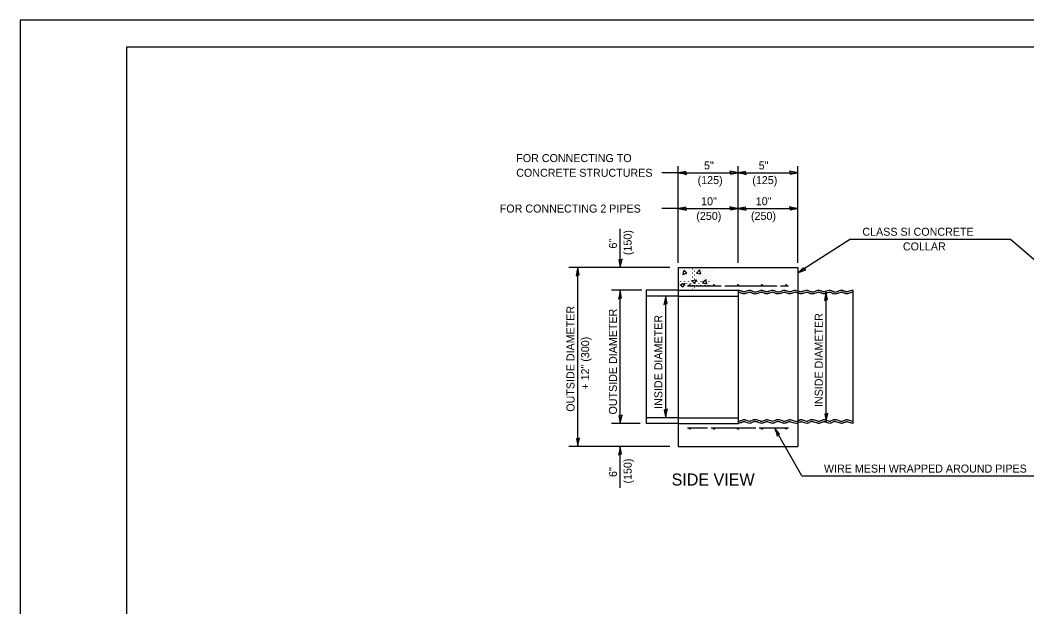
# Model space of a CAD drawing. Extents: x 99173 to 99853, y 99981 to 100421.
# Drawn here: x 99173 to 99550.2, y 100200.8 to 100420.8 of the extents above; entities that cross this region are included whole.
import ezdxf

# ---------------------------------------------------------------- set-up
doc = ezdxf.new("R2010")
doc.units = 0
for name, color, linetype in [('Design_PR_Roadway Dimensions', 7, 'Continuous'), ('Design_PR_Roadway Notes', 7, 'Continuous'), ('Level 29', 7, 'Continuous'), ('Level 43', 7, 'Continuous'), ('Level 52', 7, 'Continuous'), ('Sheets_50 Reference Boundary', 7, 'Continuous'), ('Sheets_General Details', 7, 'Continuous'), ('Sheets_Printer Plotting Border', 7, 'Continuous'), ('Stage_Construction Traffic Control', 7, 'Continuous')]:
    doc.layers.add(name, color=color, linetype=linetype)

msp = doc.modelspace()

# ---------------------------------------------------------------- linework, layer by layer
at = {"layer": 'Design_PR_Roadway Notes'}
for p, q in [((99484.08, 100338.71), (99464.34, 100326.05)), ((99484.08, 100338.71), (99543.99, 100338.71)), ((99543.99, 100338.71), (99563.12, 100322.33)), ((99465.87, 100249.92), (99455.61, 100267.89)), ((99465.87, 100249.92), (99567.54, 100249.92))]:
    msp.add_line(p, q, dxfattribs=at)
for points in [[(99467.32, 100327.18), (99466.78, 100327.55), (99466.39, 100327.98), (99465.51, 100327.12), (99464.34, 100326.05), (99465.91, 100326.69)], [(99456.59, 100264.85), (99456.99, 100265.37), (99457.44, 100265.74), (99456.62, 100266.67), (99455.61, 100267.89), (99456.18, 100266.29)]]:
    msp.add_lwpolyline(points, close=True, dxfattribs=at)
at = {"layer": 'Level 29'}
for points in [[(99421.68, 100327.01), (99421.3, 100325.43), (99422.7, 100325.99)], [(99427.51, 100327.23), (99426.41, 100325.92), (99428.06, 100325.64)], [(99420.39, 100321.75), (99421.98, 100322.03), (99421.28, 100320.71)], [(99424.54, 100323.18), (99426.41, 100323.39), (99425.46, 100322.14)], [(99429.99, 100323.5), (99428.64, 100322.5), (99430.18, 100321.93)]]:
    msp.add_lwpolyline(points, close=True, dxfattribs=at)
for centre in [(99420.39, 100327.44), (99421.91, 100327.44), (99423.42, 100327.44), (99424.94, 100327.44), (99426.46, 100327.44), (99427.97, 100327.44), (99429.49, 100327.44), (99431, 100327.44), (99432.52, 100327.44), (99419.64, 100326.68), (99419.64, 100325.16), (99419.64, 100323.65), (99420.39, 100325.92), (99420.39, 100324.41), (99421.15, 100326.68), (99421.15, 100325.16), (99421.15, 100323.65), (99421.91, 100325.92), (99421.91, 100324.41), (99422.67, 100326.68), (99422.67, 100325.16), (99422.67, 100323.65), (99423.42, 100325.92), (99423.42, 100324.41), (99424.18, 100326.68), (99424.18, 100325.16), (99424.18, 100323.65), (99424.94, 100325.92), (99424.94, 100324.41), (99425.7, 100326.68), (99425.7, 100325.16), (99425.7, 100323.65), (99426.46, 100325.92), (99426.46, 100324.41), (99427.21, 100326.68), (99427.21, 100325.16), (99427.21, 100323.65), (99427.97, 100325.92), (99427.97, 100324.41), (99428.73, 100326.68), (99428.73, 100325.16), (99428.73, 100323.65), (99429.49, 100325.92), (99429.49, 100324.41), (99430.24, 100326.68), (99430.24, 100325.16), (99430.24, 100323.65), (99431, 100325.92), (99431, 100324.41), (99431.76, 100326.68), (99431.76, 100325.16), (99431.76, 100323.65), (99419.64, 100322.13), (99419.64, 100320.62), (99420.39, 100322.89), (99420.39, 100321.38), (99420.39, 100319.86), (99421.15, 100322.13), (99421.15, 100320.62), (99421.91, 100322.89), (99421.91, 100321.38), (99421.91, 100319.86), (99422.67, 100322.13), (99422.67, 100320.62), (99423.42, 100322.89), (99423.42, 100321.38), (99423.42, 100319.86), (99424.18, 100322.13), (99424.18, 100320.62), (99424.94, 100322.89), (99424.94, 100321.38), (99424.94, 100319.86), (99425.7, 100322.13), (99425.7, 100320.62), (99426.46, 100322.89), (99426.46, 100321.38), (99426.46, 100319.86), (99427.21, 100322.13), (99427.21, 100320.62), (99427.97, 100322.89), (99427.97, 100321.38), (99427.97, 100319.86), (99428.73, 100322.13), (99428.73, 100320.62), (99429.49, 100322.89), (99429.49, 100321.38), (99429.49, 100319.86), (99430.24, 100322.13), (99430.24, 100320.62), (99431, 100322.89), (99431, 100321.38), (99431, 100319.86)]:
    msp.add_circle(centre, 0.0107, dxfattribs=at)
at = {"layer": 'Level 43'}
for p, q in [((99419.56, 100329.86), (99419.56, 100366.09)), ((99441.93, 100329.86), (99441.93, 100366.09)), ((99464.29, 100329.86), (99464.29, 100366.09)), ((99419.56, 100363.59), (99413.36, 100363.59)), ((99419.56, 100363.59), (99441.93, 100363.59)), ((99441.93, 100363.59), (99464.29, 100363.59)), ((99419.56, 100350.16), (99413.36, 100350.16)), ((99419.56, 100350.16), (99441.93, 100350.16)), ((99441.93, 100350.16), (99464.29, 100350.16)), ((99397.82, 100328.11), (99397.82, 100342.56)), ((99416.36, 100328.11), (99378.52, 100328.11)), ((99381.91, 100261.01), (99381.91, 100328.11)), ((99405.9, 100319.51), (99394.56, 100319.51)), ((99397.82, 100269.61), (99397.82, 100319.51)), ((99414.83, 100271.76), (99414.83, 100317.35)), ((99474.95, 100270.25), (99474.95, 100318.81)), ((99405.29, 100269.61), (99394.56, 100269.61)), ((99416.36, 100261.01), (99378.52, 100261.01)), ((99397.82, 100245.51), (99397.82, 100261.01))]:
    msp.add_line(p, q, dxfattribs=at)
for points in [[(99422.69, 100362.94), (99422.43, 100363.54), (99422.34, 100364.11), (99421.13, 100363.86), (99419.56, 100363.59), (99421.23, 100363.29)], [(99438.81, 100364.24), (99439.06, 100363.64), (99439.16, 100363.07), (99440.37, 100363.32), (99441.93, 100363.59), (99440.26, 100363.89)], [(99445.05, 100362.94), (99444.8, 100363.54), (99444.7, 100364.11), (99443.49, 100363.86), (99441.93, 100363.59), (99443.6, 100363.29)], [(99461.17, 100364.24), (99461.42, 100363.64), (99461.52, 100363.07), (99462.73, 100363.32), (99464.29, 100363.59), (99462.63, 100363.89)], [(99422.69, 100349.51), (99422.43, 100350.11), (99422.34, 100350.68), (99421.13, 100350.43), (99419.56, 100350.16), (99421.23, 100349.86)], [(99438.81, 100350.81), (99439.06, 100350.21), (99439.16, 100349.64), (99440.37, 100349.89), (99441.93, 100350.16), (99440.26, 100350.46)], [(99445.05, 100349.51), (99444.8, 100350.11), (99444.7, 100350.68), (99443.49, 100350.43), (99441.93, 100350.16), (99443.6, 100349.86)], [(99461.17, 100350.81), (99461.42, 100350.21), (99461.52, 100349.64), (99462.73, 100349.89), (99464.29, 100350.16), (99462.63, 100350.46)], [(99398.47, 100331.23), (99397.87, 100330.98), (99397.3, 100330.88), (99397.55, 100329.67), (99397.82, 100328.11), (99398.12, 100329.78)], [(99381.25, 100324.99), (99381.85, 100325.24), (99382.43, 100325.34), (99382.18, 100326.55), (99381.91, 100328.11), (99381.6, 100326.44)], [(99397.17, 100316.38), (99397.77, 100316.64), (99398.34, 100316.74), (99398.09, 100317.94), (99397.82, 100319.51), (99397.52, 100317.84)], [(99414.18, 100314.23), (99414.78, 100314.48), (99415.36, 100314.58), (99415.1, 100315.79), (99414.83, 100317.35), (99414.53, 100315.69)], [(99474.3, 100315.68), (99474.9, 100315.94), (99475.47, 100316.03), (99475.22, 100317.24), (99474.95, 100318.81), (99474.65, 100317.14)], [(99415.49, 100274.89), (99414.89, 100274.63), (99414.31, 100274.53), (99414.56, 100273.32), (99414.83, 100271.76), (99415.14, 100273.43)], [(99398.47, 100272.74), (99397.87, 100272.48), (99397.3, 100272.39), (99397.55, 100271.18), (99397.82, 100269.61), (99398.12, 100271.28)], [(99475.61, 100273.38), (99475.01, 100273.12), (99474.43, 100273.02), (99474.68, 100271.81), (99474.95, 100270.25), (99475.26, 100271.92)], [(99382.56, 100264.14), (99381.96, 100263.88), (99381.38, 100263.78), (99381.64, 100262.57), (99381.91, 100261.01), (99382.21, 100262.68)], [(99397.17, 100257.89), (99397.77, 100258.14), (99398.34, 100258.24), (99398.09, 100259.45), (99397.82, 100261.01), (99397.52, 100259.34)]]:
    msp.add_lwpolyline(points, close=True, dxfattribs=at)
at = {"layer": 'Level 52'}
for p, q in [((99419.56, 100328.11), (99464.29, 100328.11)), ((99419.56, 100328.11), (99419.56, 100261.01)), ((99464.29, 100328.11), (99464.29, 100261.01)), ((99407.52, 100319.51), (99407.52, 100269.61)), ((99419.56, 100319.51), (99407.52, 100319.51)), ((99419.56, 100317.35), (99407.52, 100317.35)), ((99419.56, 100319.51), (99441.93, 100319.51)), ((99419.56, 100317.35), (99441.93, 100317.35)), ((99441.93, 100319.51), (99441.93, 100269.61)), ((99463.54, 100319.5), (99464.27, 100319.29)), ((99463.56, 100318.78), (99464.27, 100318.53)), ((99484.94, 100319.51), (99484.94, 100269.61)), ((99419.56, 100271.76), (99407.52, 100271.76)), ((99419.56, 100271.76), (99441.93, 100271.76)), ((99419.56, 100269.61), (99407.52, 100269.61)), ((99419.56, 100269.61), (99441.93, 100269.61)), ((99463.54, 100269.62), (99464.27, 100269.83)), ((99463.56, 100270.34), (99464.27, 100270.59)), ((99419.56, 100261.01), (99464.29, 100261.01))]:
    msp.add_line(p, q, dxfattribs=at)
for points in [[(99446.38, 100318.76), (99444.81, 100318.33), (99444.43, 100318.22), (99443.84, 100318.22), (99443.41, 100318.38), (99442.35, 100318.73), (99442.12, 100318.78), (99441.94, 100318.74), (99441.92, 100318.73)], [(99446.4, 100319.5), (99444.62, 100319), (99444.34, 100318.91), (99443.97, 100318.91), (99443.64, 100319.04), (99442.53, 100319.41), (99442.12, 100319.5), (99441.93, 100319.45)], [(99454.95, 100318.76), (99453.38, 100318.33), (99453.01, 100318.22), (99452.41, 100318.22), (99451.98, 100318.38), (99450.92, 100318.73), (99450.7, 100318.78), (99450.51, 100318.74), (99448.81, 100318.2), (99448.46, 100318.14), (99447.89, 100318.14), (99447.48, 100318.31), (99446.52, 100318.72), (99446.38, 100318.76)], [(99454.97, 100319.5), (99453.19, 100319), (99452.91, 100318.91), (99452.54, 100318.91), (99452.21, 100319.04), (99451.1, 100319.41), (99450.69, 100319.5), (99450.33, 100319.41), (99448.65, 100318.88), (99448.4, 100318.84), (99448.03, 100318.84), (99447.75, 100318.96), (99446.76, 100319.37), (99446.4, 100319.5)], [(99463.56, 100318.78), (99461.95, 100318.33), (99461.58, 100318.22), (99460.98, 100318.22), (99460.55, 100318.38), (99459.49, 100318.73), (99459.27, 100318.78), (99459.09, 100318.74), (99457.38, 100318.2), (99457.03, 100318.14), (99456.46, 100318.14), (99456.05, 100318.31), (99455.08, 100318.72), (99454.95, 100318.76)], [(99463.54, 100319.5), (99461.77, 100319), (99461.48, 100318.91), (99461.11, 100318.91), (99460.78, 100319.04), (99459.68, 100319.41), (99459.26, 100319.5), (99458.9, 100319.41), (99457.22, 100318.88), (99456.97, 100318.84), (99456.6, 100318.84), (99456.32, 100318.96), (99455.34, 100319.37), (99454.97, 100319.5)], [(99467.8, 100319.51), (99466.02, 100319.01), (99465.73, 100318.93), (99465.36, 100318.93), (99465.03, 100319.05), (99464.27, 100319.3)], [(99467.77, 100318.78), (99466.2, 100318.34), (99465.83, 100318.23), (99465.24, 100318.23), (99464.8, 100318.39), (99464.31, 100318.55)], [(99476.34, 100318.78), (99474.78, 100318.34), (99474.4, 100318.23), (99473.8, 100318.23), (99473.37, 100318.39), (99472.32, 100318.74), (99472.09, 100318.79), (99471.91, 100318.75), (99470.2, 100318.2), (99469.85, 100318.15), (99469.29, 100318.15), (99468.87, 100318.32), (99467.91, 100318.73), (99467.77, 100318.78)], [(99476.37, 100319.51), (99474.59, 100319.01), (99474.3, 100318.93), (99473.93, 100318.93), (99473.6, 100319.05), (99472.5, 100319.42), (99472.08, 100319.51), (99471.72, 100319.42), (99470.04, 100318.88), (99469.8, 100318.84), (99469.43, 100318.84), (99469.14, 100318.96), (99468.16, 100319.37), (99467.8, 100319.51)], [(99484.91, 100318.77), (99483.35, 100318.34), (99482.97, 100318.23), (99482.38, 100318.23), (99481.94, 100318.39), (99480.89, 100318.74), (99480.67, 100318.79), (99480.48, 100318.75), (99478.78, 100318.2), (99478.43, 100318.15), (99477.85, 100318.15), (99477.44, 100318.32), (99476.48, 100318.73), (99476.34, 100318.78)], [(99484.94, 100319.51), (99483.16, 100319.01), (99482.87, 100318.93), (99482.5, 100318.93), (99482.17, 100319.05), (99481.07, 100319.42), (99480.65, 100319.51), (99480.29, 100319.42), (99478.61, 100318.88), (99478.37, 100318.84), (99478, 100318.84), (99477.71, 100318.96), (99476.73, 100319.37), (99476.37, 100319.51)], [(99446.38, 100270.35), (99444.81, 100270.79), (99444.43, 100270.9), (99443.84, 100270.9), (99443.41, 100270.73), (99442.35, 100270.38), (99442.12, 100270.33), (99441.94, 100270.38), (99441.92, 100270.39)], [(99454.95, 100270.35), (99453.38, 100270.79), (99453.01, 100270.9), (99452.41, 100270.9), (99451.98, 100270.73), (99450.92, 100270.38), (99450.7, 100270.33), (99450.51, 100270.38), (99448.81, 100270.92), (99448.46, 100270.97), (99447.89, 100270.97), (99447.48, 100270.8), (99446.52, 100270.4), (99446.38, 100270.35)], [(99463.56, 100270.34), (99461.95, 100270.79), (99461.58, 100270.9), (99460.98, 100270.9), (99460.55, 100270.73), (99459.49, 100270.38), (99459.27, 100270.33), (99459.09, 100270.38), (99457.38, 100270.92), (99457.03, 100270.97), (99456.46, 100270.97), (99456.05, 100270.8), (99455.08, 100270.4), (99454.95, 100270.35)], [(99467.77, 100270.34), (99466.2, 100270.78), (99465.83, 100270.89), (99465.24, 100270.89), (99464.8, 100270.73), (99464.31, 100270.56)], [(99476.34, 100270.34), (99474.78, 100270.78), (99474.4, 100270.89), (99473.8, 100270.89), (99473.37, 100270.73), (99472.32, 100270.37), (99472.09, 100270.33), (99471.91, 100270.37), (99470.2, 100270.91), (99469.85, 100270.97), (99469.29, 100270.97), (99468.87, 100270.79), (99467.91, 100270.39), (99467.77, 100270.34)], [(99484.91, 100270.34), (99483.35, 100270.78), (99482.97, 100270.89), (99482.38, 100270.89), (99481.94, 100270.73), (99480.89, 100270.37), (99480.67, 100270.33), (99480.48, 100270.37), (99478.78, 100270.91), (99478.43, 100270.97), (99477.85, 100270.97), (99477.44, 100270.79), (99476.48, 100270.39), (99476.34, 100270.34)], [(99446.4, 100269.62), (99444.62, 100270.12), (99444.34, 100270.2), (99443.97, 100270.2), (99443.64, 100270.07), (99442.53, 100269.71), (99442.12, 100269.62), (99441.93, 100269.67)], [(99454.97, 100269.62), (99453.19, 100270.12), (99452.91, 100270.2), (99452.54, 100270.2), (99452.21, 100270.07), (99451.1, 100269.71), (99450.69, 100269.62), (99450.33, 100269.71), (99448.65, 100270.24), (99448.4, 100270.28), (99448.03, 100270.28), (99447.75, 100270.16), (99446.76, 100269.75), (99446.4, 100269.62)], [(99463.54, 100269.62), (99461.77, 100270.12), (99461.48, 100270.2), (99461.11, 100270.2), (99460.78, 100270.07), (99459.68, 100269.71), (99459.26, 100269.62), (99458.9, 100269.71), (99457.22, 100270.24), (99456.97, 100270.28), (99456.6, 100270.28), (99456.32, 100270.16), (99455.34, 100269.75), (99454.97, 100269.62)], [(99467.8, 100269.61), (99466.02, 100270.11), (99465.73, 100270.19), (99465.36, 100270.19), (99465.03, 100270.07), (99464.27, 100269.82)], [(99476.37, 100269.61), (99474.59, 100270.11), (99474.3, 100270.19), (99473.93, 100270.19), (99473.6, 100270.07), (99472.5, 100269.7), (99472.08, 100269.61), (99471.72, 100269.7), (99470.04, 100270.23), (99469.8, 100270.27), (99469.43, 100270.27), (99469.14, 100270.15), (99468.16, 100269.74), (99467.8, 100269.61)], [(99484.94, 100269.61), (99483.16, 100270.11), (99482.87, 100270.19), (99482.5, 100270.19), (99482.17, 100270.07), (99481.07, 100269.7), (99480.65, 100269.61), (99480.29, 100269.7), (99478.61, 100270.23), (99478.37, 100270.27), (99478, 100270.27), (99477.71, 100270.15), (99476.73, 100269.74), (99476.37, 100269.61)]]:
    msp.add_spline(points, degree=3, dxfattribs=at)
at = {"layer": 'Sheets_50 Reference Boundary'}
msp.add_lwpolyline([(99212.95, 100410.82), (99842.95, 100410.82), (99842.95, 100010.82), (99212.95, 100010.82)], close=True, dxfattribs=at)
at = {"layer": 'Sheets_General Details'}
for p, q in [((99172.95, 100420.82), (99172.95, 99980.82)), ((99852.95, 100420.82), (99172.95, 100420.82))]:
    msp.add_line(p, q, dxfattribs=at)
msp.add_lwpolyline([(99212.95, 100410.82), (99842.95, 100410.82), (99842.95, 99990.82), (99212.95, 99990.82)], close=True, dxfattribs=at)
at = {"layer": 'Sheets_Printer Plotting Border'}
msp.add_lwpolyline([(99172.95, 99980.82), (99852.95, 99980.82), (99852.95, 100420.82), (99172.95, 100420.82)], close=True, dxfattribs=at)
at = {"layer": 'Stage_Construction Traffic Control'}
for p, q in [((99423, 100321.22), (99435.61, 100321.22)), ((99437.01, 100321.22), (99456.54, 100321.22)), ((99457.85, 100321.22), (99460.85, 100321.22)), ((99423, 100267.89), (99430.56, 100267.89)), ((99431.83, 100267.89), (99448.62, 100267.89)), ((99449.8, 100267.89), (99460.85, 100267.89))]:
    msp.add_line(p, q, dxfattribs=at)
for centre in [(99423.88, 100321.45), (99432.89, 100321.45), (99441.9, 100321.45), (99450.93, 100321.45), (99459.96, 100321.45), (99423.89, 100267.66), (99432.91, 100267.66), (99441.93, 100267.66), (99450.95, 100267.66), (99459.99, 100267.66)]:
    msp.add_circle(centre, 0.222, dxfattribs=at)

# ---------------------------------------------------------------- texts
at = {"layer": 'Design_PR_Roadway Dimensions'}
for s, p in [('FOR CONNECTING TO', (99358.84, 100367.59)), ('CONCRETE STRUCTURES', (99358.84, 100362.09)), ('5"', (99429.2, 100364.84)), ('5"', (99449.69, 100364.84)), ('(125)', (99426.8, 100359.34)), ('(125)', (99447.29, 100359.34)), ('10"', (99428.11, 100351.41)), ('10"', (99448.6, 100351.41)), ('FOR CONNECTING 2 PIPES', (99352.67, 100348.66)), ('(250)', (99426.31, 100345.91)), ('(250)', (99446.79, 100345.91))]:
    msp.add_text(s, height=3, dxfattribs=at).set_placement(p)
for s, p in [('6"', (99396.57, 100335.17)), ('(150)', (99402.07, 100332.72)), ('OUTSIDE DIAMETER', (99380.66, 100273.99)), ('OUTSIDE DIAMETER', (99396.57, 100272.95)), ('INSIDE DIAMETER', (99413.58, 100275.05)), ('INSIDE DIAMETER', (99473.7, 100275.74)), ('+ 12" (300)', (99386.16, 100282.28)), ('(150)', (99402.07, 100247.07)), ('6"', (99396.57, 100249.51))]:
    msp.add_text(s, height=3, rotation=90, dxfattribs=at).set_placement(p)
at = {"layer": 'Design_PR_Roadway Notes'}
for s, height, p in [('CLASS SI CONCRETE', 3, (99488.54, 100339.97)), ('COLLAR', 3, (99503.72, 100334.47)), ('WIRE MESH WRAPPED AROUND PIPES', 3, (99474.13, 100251.17)), ('SIDE VIEW', 4.5, (99417.05, 100246.33))]:
    msp.add_text(s, height=height, dxfattribs=at).set_placement(p)

doc.saveas('drawing.dxf')
